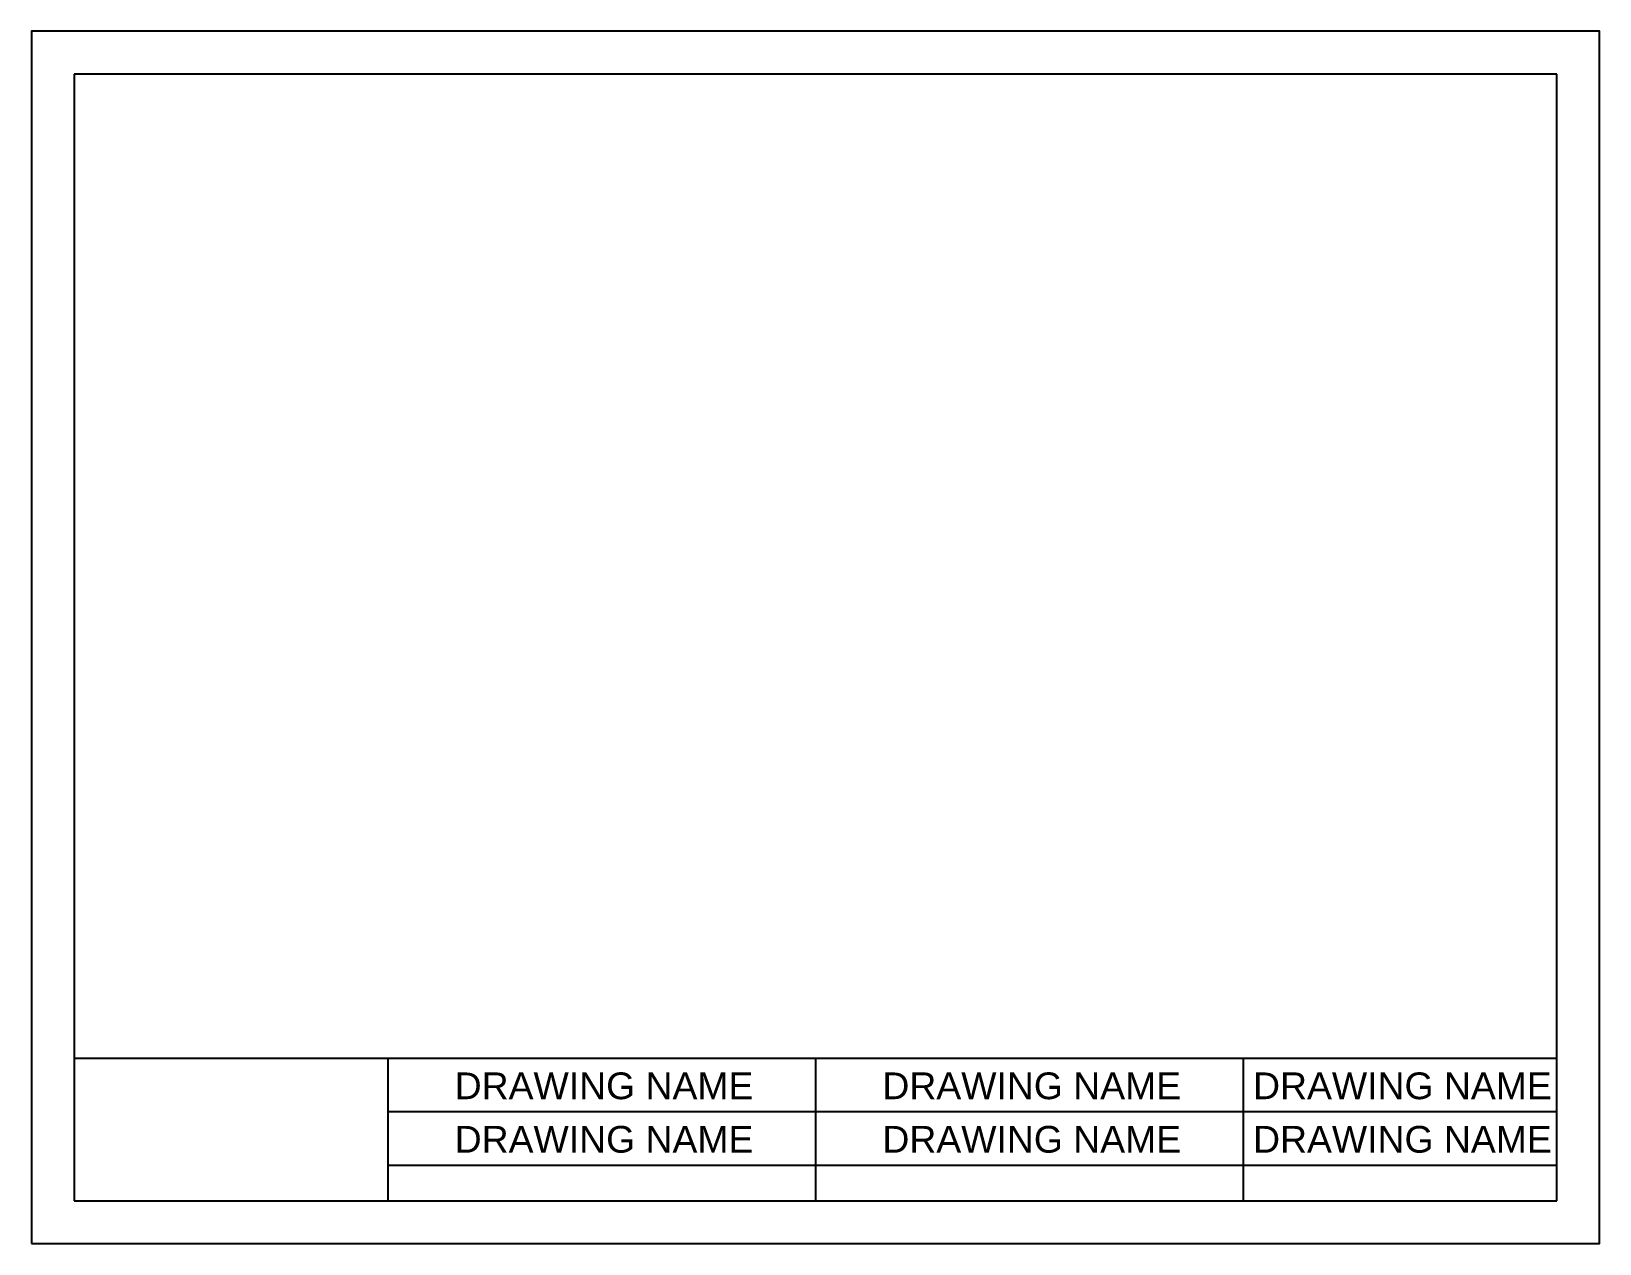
# Paper-space layout 'Layout1' of a CAD drawing. Header units: inches. Extents: x -0.2 to 10.8, y -0.2 to 8.3.
import ezdxf

# ---------------------------------------------------------------- set-up
doc = ezdxf.new("R2010")
doc.units = ezdxf.units.IN
doc.header["$MEASUREMENT"] = 0
doc.styles.get("Standard").update_dxf_attribs({"font": 'arial.ttf'})

psp = doc.layouts.get("Layout1")

# ---------------------------------------------------------------- linework, layer by layer
for p, q in [((10.457, 7.956), (0.057, 7.956)), ((0.057, 7.956), (0.057, 0.056)), ((10.457, 0.056), (10.457, 7.956)), ((0.057, 1.056), (10.457, 1.056)), ((2.257, 1.056), (2.257, 0.056)), ((5.257, 1.056), (5.257, 0.056)), ((8.257, 1.056), (8.257, 0.056)), ((2.257, 0.681), (10.457, 0.681)), ((2.257, 0.306), (10.457, 0.306)), ((0.057, 0.056), (10.457, 0.056))]:
    psp.add_line(p, q)
psp.add_lwpolyline([(-0.243, -0.244), (10.757, -0.244), (10.757, 8.256), (-0.243, 8.256)], close=True)

# ---------------------------------------------------------------- texts
at = {"char_height": 0.1875, "attachment_point": 1}
for s, width, insert in [('\\pi0.46939;DRAWING NAME', 3, (2.257, 0.956)), ('\\pi0.46939;DRAWING NAME', 3, (5.257, 0.956)), ('\\pi0.06939;DRAWING NAME', 2.2, (8.257, 0.956)), ('\\pi0.46939;DRAWING NAME', 3, (2.257, 0.581)), ('\\pi0.46939;DRAWING NAME', 3, (5.257, 0.581)), ('\\pi0.06939;DRAWING NAME', 2.2, (8.257, 0.581))]:
    psp.add_mtext_dynamic_manual_height_columns(s, width=width, gutter_width=1, heights=[0], dxfattribs=dict(at, insert=insert))

# ---------------------------------------------------------------- viewports
at = {"layer": '0'}
psp.add_viewport(center=(5.257, 4.506), size=(10.4, 6.9), view_center_point=(25.395, 14.992), view_height=8.62409, dxfattribs=at)

doc.saveas('drawing.dxf')
